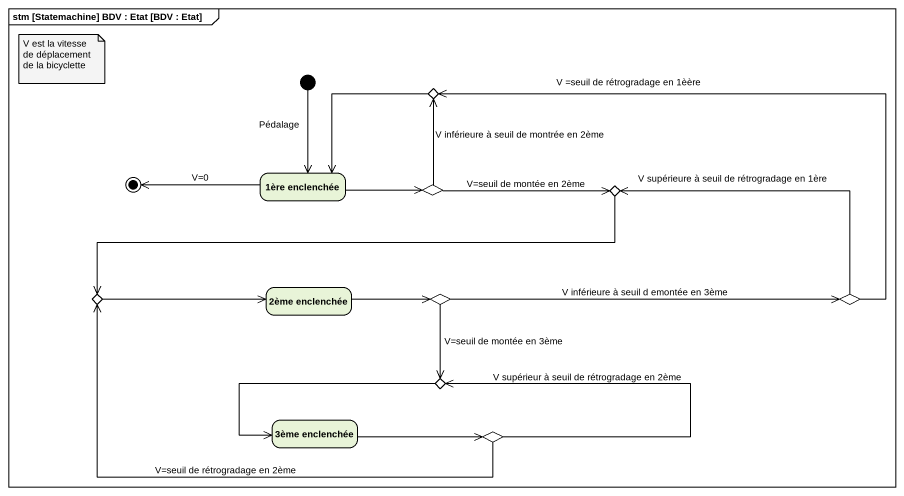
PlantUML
@startuml
mainframe stm [Statemachine] BDV : Etat [BDV : Etat]
hide empty description
state choice1 <<choice>>
state "1ère enclenchée" as s1ère_enclenchée
state choice2 <<choice>>
state choice3 <<choice>>
state choice4 <<choice>>
state "2ème enclenchée" as s2ème_enclenchée
state choice5 <<choice>>
state choice6 <<choice>>
state choice7 <<choice>>
state "3ème enclenchée" as s3ème_enclenchée
state choice8 <<choice>>
[*] --> s1ère_enclenchée : Pédalage
choice1 --> s1ère_enclenchée
s1ère_enclenchée -right-> choice2
choice2 -up-> choice1 : V inférieure à seuil de montrée en 2ème
choice2 -right-> choice3 : V=seuil de montée en 2ème
choice3 -left-> choice4
choice4 -right-> s2ème_enclenchée
s2ème_enclenchée -right-> choice5
choice5 -right-> choice6 : V inférieure à seuil d emontée en 3ème
choice5 --> choice7 : V=seuil de montée en 3ème
choice6 -left-> choice1 : V =seuil de rétrogradage en 1èère
choice6 -left-> choice3 : V supérieure à seuil de rétrogradage en 1ère
choice7 -left-> s3ème_enclenchée
s3ème_enclenchée -right-> choice8
choice8 -left-> choice4 : V=seuil de rétrogradage en 2ème
choice8 -up-> choice7 : V supérieur à seuil de rétrogradage en 2ème
s1ère_enclenchée -left-> [*] : V=0
note as N1
  V est la vitesse de déplacement de la bicyclette
end note
@enduml
